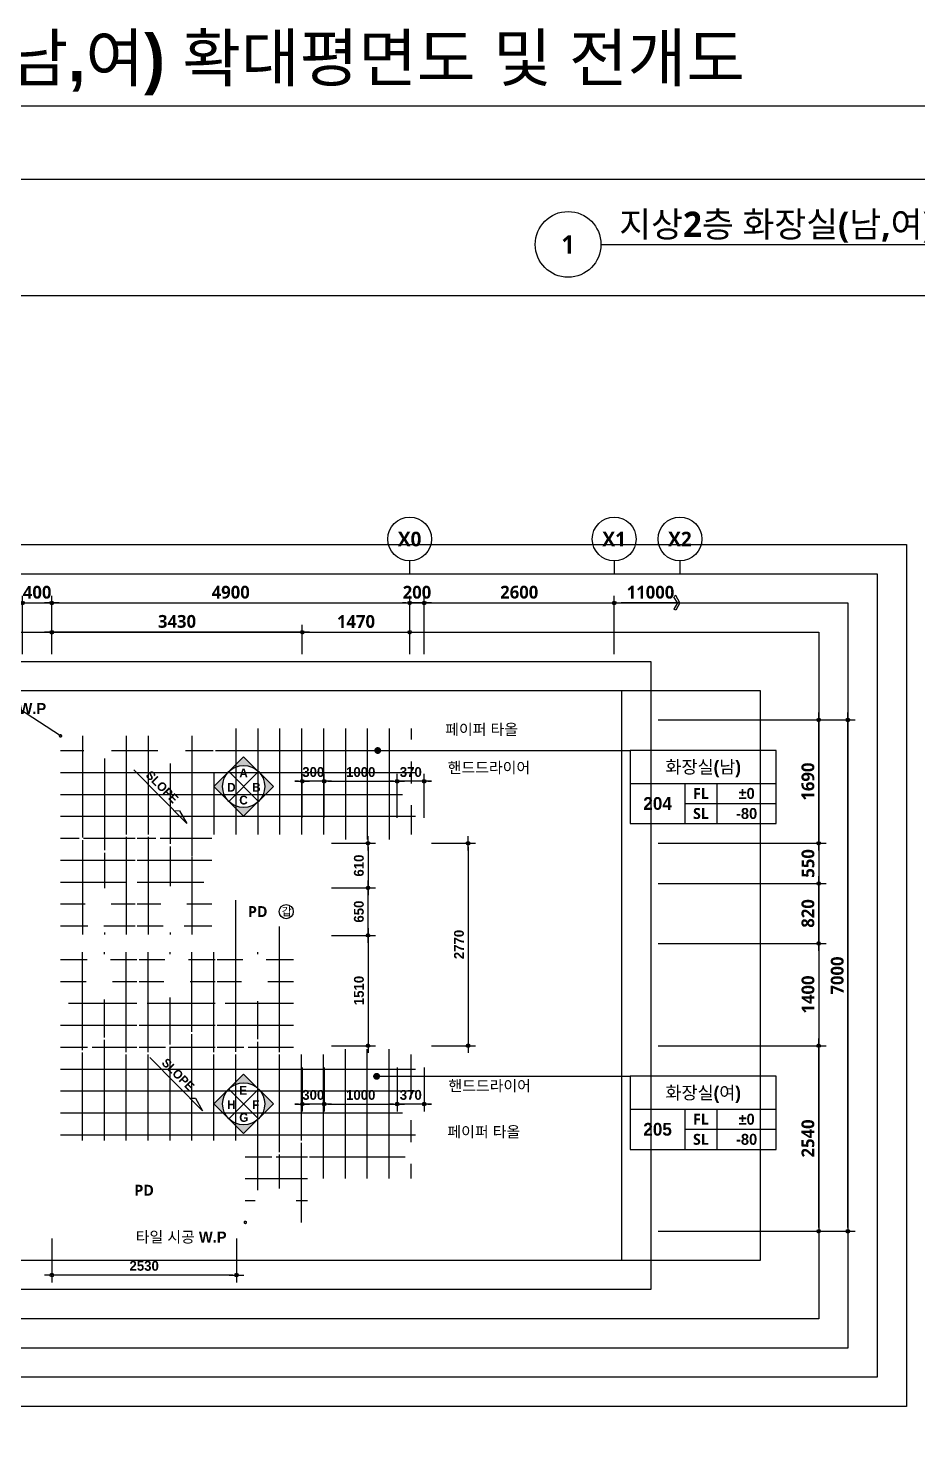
# Model space of a CAD drawing. Header units: millimetres. Extents: x 0 to 336000, y 0 to 30768.
# Drawn here: x 216419 to 228603, y 11590 to 30768 of the extents above; entities that cross this region are included whole.
import ezdxf
from ezdxf.enums import TextEntityAlignment as Align

# ---------------------------------------------------------------- set-up
doc = ezdxf.new("R2010")
doc.units = ezdxf.units.MM
doc.header["$LTSCALE"] = 50
doc.layers.get('Defpoints').update_dxf_attribs({"color": 153})
for name, color, linetype in [('A-ANNO-DIM', 4, 'Continuous'), ('A-ANNO-GRA1', 7, 'Continuous'), ('A-ANNO-LEAD', 4, 'Continuous'), ('A-ANNO-SYMB', 7, 'Continuous'), ('A-ANNO-TEXT1', 7, 'Continuous'), ('A-ANNO-TEXT2', 3, 'Continuous'), ('A-ANNO-TITL', 7, 'Continuous'), ('A-FLOR-TOIL-TILE', 8, 'Continuous'), ('A-ST-AXIS-BUB', 7, 'Continuous'), ('A-ST-AXIS-DIM', 7, 'Continuous'), ('AA-XXXX-TXT1', 2, 'Continuous'), ('LEADER', 7, 'Continuous'), ('SYM', 7, 'Continuous')]:
    doc.layers.add(name, color=color, linetype=linetype)
doc.layers.add('G(그리드1)', color=185, linetype='Continuous', plot=False)
doc.layers.add('G(그리드2)', color=235, linetype='Continuous', plot=False)
doc.styles.add('2020음성 1차', font='나눔고딕Bold.ttf')
doc.styles.add('SH_나눔', font='')
doc.styles.add('SH_진천_나눔', font='')
doc.styles.get('SH_나눔').set_extended_font_data('NanumGothic', bold=True)
doc.styles.get('SH_진천_나눔').set_extended_font_data('NanumGothic', bold=True)
doc.dimstyles.new('SHP 50', dxfattribs={"dimscale": 50, "dimtxt": 3.5, "dimasz": 1, "dimexe": 2, "dimexo": 2, "dimgap": 1, "dimtad": 1, "dimdec": 0, "dimzin": 0, "dimdsep": 46, "dimtxsty": 'SH_진천_나눔', "dimblk": 'DIMDOT', "dimcen": 0.09, "dimclrd": 256, "dimclre": 256, "dimclrt": 3, "dimadec": 0, "dimazin": 1, "dimtfac": 1, "dimtdec": 0, "dimtix": 1, "dimtmove": 2, "dimatfit": 0, "dimldrblk": 'DIMDOT', "dimfxl": 1, "dimtolj": 1, "dimtzin": 0, "dimlwd": -1, "dimlwe": -1, "dimarcsym": 0})
doc.dimstyles.new('SHP 50내부', dxfattribs={"dimscale": 50, "dimtxt": 2.7, "dimasz": 1, "dimexe": 2, "dimexo": 2, "dimgap": 1, "dimtad": 1, "dimdec": 0, "dimzin": 0, "dimdsep": 46, "dimtxsty": '2020음성 1차', "dimblk": 'DIMDOT', "dimcen": 0.09, "dimclrd": 256, "dimclre": 256, "dimclrt": 3, "dimadec": 0, "dimazin": 1, "dimtfac": 1, "dimtdec": 0, "dimtix": 1, "dimtmove": 2, "dimatfit": 0, "dimldrblk": 'DIMDOT', "dimfxl": 1, "dimtolj": 1, "dimtzin": 0, "dimlwd": -1, "dimlwe": -1, "dimarcsym": 0})

# ---------------------------------------------------------------- blocks, each defined once
blk = doc.blocks.new('*U2903')
at = {"layer": 'A-ANNO-TITL'}
blk.add_line((0, 0), (9750, 0), dxfattribs=at)
blk.add_circle((-450, 0), 450, dxfattribs=at)
at = {"layer": 'AA-XXXX-TXT1', "style": 'SH_진천_나눔'}
blk.add_attdef('DWG.TITLE', (250, 100), '', height=350, dxfattribs=at)
at = {"layer": 'AA-XXXX-TXT1', "color": 7, "style": 'SH_진천_나눔'}
blk.add_attdef('NO1', text='', height=300, dxfattribs=at).set_placement((-450, 0), align=Align.MIDDLE)
at = {"layer": 'AA-XXXX-TXT1', "style": 'SH_진천_나눔'}
blk.add_attdef('SCALE', text='', height=150, dxfattribs=at).set_placement((9500, -100), align=Align.TOP_RIGHT)
blk = doc.blocks.new('DIMDOT')
at = {"color": 0}
blk.add_line((-2, 0), (2, 0), dxfattribs=at)
for radius in [0.5, 0.25]:
    blk.add_circle((0, 0), radius, dxfattribs=at)
blk = doc.blocks.new('*D10249')
at = {"layer": 'A-ST-AXIS-DIM'}
for p, q in [((216744, 22197), (216744, 22997)), ((216794, 22897), (221594, 22897)), ((221644, 22197), (221644, 22997))]:
    blk.add_line(p, q, dxfattribs=at)
at = {"layer": 'Defpoints', "color": 0}
for p in [(221644, 22897), (216744, 22097), (221644, 22097)]:
    blk.add_point(p, dxfattribs=at)
at = {"layer": 'A-ST-AXIS-DIM', "linetype": 'ByBlock', "xscale": 50, "yscale": 50, "zscale": 50, "rotation": 180}
blk.add_blockref('DIMDOT', (216744, 22897), dxfattribs=at)
at = {"layer": 'A-ST-AXIS-DIM', "linetype": 'ByBlock', "xscale": 50, "yscale": 50, "zscale": 50}
blk.add_blockref('DIMDOT', (221644, 22897), dxfattribs=at)
at = {"layer": 'A-ST-AXIS-DIM', "color": 3, "insert": (219194, 23044), "char_height": 175, "attachment_point": 5, "style": 'SH_진천_나눔'}
blk.add_mtext('\\A1;4900', dxfattribs=at)
blk = doc.blocks.new('*D10250')
at = {"layer": 'A-ST-AXIS-DIM'}
for p, q in [((220174, 22197), (220174, 22597)), ((220224, 22497), (221594, 22497)), ((221644, 22197), (221644, 22597))]:
    blk.add_line(p, q, dxfattribs=at)
at = {"layer": 'Defpoints', "color": 0}
for p in [(221644, 22497), (220174, 22097), (221644, 22097)]:
    blk.add_point(p, dxfattribs=at)
at = {"layer": 'A-ST-AXIS-DIM', "linetype": 'ByBlock', "xscale": 50, "yscale": 50, "zscale": 50, "rotation": 180}
blk.add_blockref('DIMDOT', (220174, 22497), dxfattribs=at)
at = {"layer": 'A-ST-AXIS-DIM', "linetype": 'ByBlock', "xscale": 50, "yscale": 50, "zscale": 50}
blk.add_blockref('DIMDOT', (221644, 22497), dxfattribs=at)
at = {"layer": 'A-ST-AXIS-DIM', "color": 3, "insert": (220909, 22643), "char_height": 175, "attachment_point": 5, "style": 'SH_진천_나눔'}
blk.add_mtext('\\A1;1470', dxfattribs=at)
blk = doc.blocks.new('*D10251')
at = {"layer": 'A-ST-AXIS-DIM'}
for p, q in [((216744, 22197), (216744, 22597)), ((220124, 22497), (216794, 22497)), ((220174, 22197), (220174, 22597))]:
    blk.add_line(p, q, dxfattribs=at)
at = {"layer": 'Defpoints', "color": 0}
for p in [(216744, 22497), (216744, 22097), (220174, 22097)]:
    blk.add_point(p, dxfattribs=at)
at = {"layer": 'A-ST-AXIS-DIM', "linetype": 'ByBlock', "xscale": 50, "yscale": 50, "zscale": 50, "rotation": 180}
blk.add_blockref('DIMDOT', (216744, 22497), dxfattribs=at)
at = {"layer": 'A-ST-AXIS-DIM', "linetype": 'ByBlock', "xscale": 50, "yscale": 50, "zscale": 50}
blk.add_blockref('DIMDOT', (220174, 22497), dxfattribs=at)
at = {"layer": 'A-ST-AXIS-DIM', "color": 3, "insert": (218459, 22644), "char_height": 175, "attachment_point": 5, "style": 'SH_진천_나눔'}
blk.add_mtext('\\A1;3430', dxfattribs=at)
blk = doc.blocks.new('arrow1')
at = {"color": 0}
for p, q in [((0, 0), (0.286, 0.501)), ((0, 0), (0.286, -0.501)), ((0.165, 0), (0.41, 0.429)), ((0.165, 0), (0.41, -0.429)), ((0.286, 0.501), (0.41, 0.43)), ((0.286, -0.501), (0.41, -0.43))]:
    blk.add_line(p, q, dxfattribs=at)
blk = doc.blocks.new('*D10252')
at = {"layer": 'A-ST-AXIS-DIM'}
for p, q in [((221594, 22897), (221544, 22897)), ((221644, 22197), (221644, 22997)), ((221844, 22897), (221644, 22897)), ((221844, 22197), (221844, 22997)), ((221894, 22897), (221944, 22897))]:
    blk.add_line(p, q, dxfattribs=at)
at = {"layer": 'Defpoints', "color": 0}
for p in [(221644, 22897), (221644, 22097), (221844, 22097)]:
    blk.add_point(p, dxfattribs=at)
at = {"layer": 'A-ST-AXIS-DIM', "linetype": 'ByBlock', "xscale": 50, "yscale": 50, "zscale": 50}
blk.add_blockref('DIMDOT', (221644, 22897), dxfattribs=at)
at = {"layer": 'A-ST-AXIS-DIM', "linetype": 'ByBlock', "xscale": 50, "yscale": 50, "zscale": 50, "rotation": 180}
blk.add_blockref('DIMDOT', (221844, 22897), dxfattribs=at)
at = {"layer": 'A-ST-AXIS-DIM', "color": 3, "insert": (221744, 23043), "char_height": 175, "attachment_point": 5, "style": 'SH_진천_나눔'}
blk.add_mtext('\\A1;200', dxfattribs=at)
blk = doc.blocks.new('*D10256')
at = {"layer": 'A-ST-AXIS-DIM'}
for p, q in [((216294, 22897), (216244, 22897)), ((216344, 22197), (216344, 22997)), ((216344, 22897), (216744, 22897)), ((216744, 22197), (216744, 22997)), ((216794, 22897), (216844, 22897))]:
    blk.add_line(p, q, dxfattribs=at)
at = {"layer": 'Defpoints', "color": 0}
for p in [(216744, 22897), (216344, 22097), (216744, 22097)]:
    blk.add_point(p, dxfattribs=at)
at = {"layer": 'A-ST-AXIS-DIM', "linetype": 'ByBlock', "xscale": 50, "yscale": 50, "zscale": 50}
blk.add_blockref('DIMDOT', (216344, 22897), dxfattribs=at)
at = {"layer": 'A-ST-AXIS-DIM', "linetype": 'ByBlock', "xscale": 50, "yscale": 50, "zscale": 50, "rotation": 180}
blk.add_blockref('DIMDOT', (216744, 22897), dxfattribs=at)
at = {"layer": 'A-ST-AXIS-DIM', "color": 3, "insert": (216544, 23043), "char_height": 175, "attachment_point": 5, "style": 'SH_진천_나눔'}
blk.add_mtext('\\A1;400', dxfattribs=at)
blk = doc.blocks.new('A-ST-AXIS-BUB-1')
at = {"layer": 'A-ST-AXIS-BUB'}
blk.add_line((0, 350), (0, 0), dxfattribs=at)
blk.add_circle((0, 950), 600, dxfattribs=at)
blk = doc.blocks.new('*D15665')
at = {"layer": 'A-ST-AXIS-DIM'}
for p, q in [((221844, 22197), (221844, 22997)), ((221894, 22897), (224394, 22897)), ((224444, 22197), (224444, 22997))]:
    blk.add_line(p, q, dxfattribs=at)
at = {"layer": 'Defpoints', "color": 0}
for p in [(224444, 22897), (221844, 22097), (224444, 22097)]:
    blk.add_point(p, dxfattribs=at)
at = {"layer": 'A-ST-AXIS-DIM', "linetype": 'ByBlock', "xscale": 50, "yscale": 50, "zscale": 50, "rotation": 180}
blk.add_blockref('DIMDOT', (221844, 22897), dxfattribs=at)
at = {"layer": 'A-ST-AXIS-DIM', "linetype": 'ByBlock', "xscale": 50, "yscale": 50, "zscale": 50}
blk.add_blockref('DIMDOT', (224444, 22897), dxfattribs=at)
at = {"layer": 'A-ST-AXIS-DIM', "color": 3, "insert": (223144, 23044), "char_height": 175, "attachment_point": 5, "style": 'SH_진천_나눔'}
blk.add_mtext('\\A1;2600', dxfattribs=at)
blk = doc.blocks.new('*D16310')
at = {"layer": 'A-ANNO-DIM'}
for p, q in [((220474, 19957), (220474, 20557)), ((221474, 19957), (221474, 20557)), ((220524, 20457), (221424, 20457))]:
    blk.add_line(p, q, dxfattribs=at)
at = {"layer": 'Defpoints', "color": 0}
for p in [(221474, 20457), (220474, 19857), (221474, 19857)]:
    blk.add_point(p, dxfattribs=at)
at = {"layer": 'A-ANNO-DIM', "linetype": 'ByBlock', "xscale": 50, "yscale": 50, "zscale": 50, "rotation": 180}
blk.add_blockref('DIMDOT', (220474, 20457), dxfattribs=at)
at = {"layer": 'A-ANNO-DIM', "linetype": 'ByBlock', "xscale": 50, "yscale": 50, "zscale": 50}
blk.add_blockref('DIMDOT', (221474, 20457), dxfattribs=at)
at = {"layer": 'A-ANNO-DIM', "color": 3, "insert": (220974, 20582), "char_height": 135, "attachment_point": 5, "style": '2020음성 1차'}
blk.add_mtext('\\A1;1000', dxfattribs=at)
blk = doc.blocks.new('*D16311')
at = {"layer": 'A-ANNO-DIM'}
for p, q in [((220174, 19957), (220174, 20557)), ((220474, 19957), (220474, 20557)), ((220124, 20457), (220074, 20457)), ((220474, 20457), (220174, 20457)), ((220524, 20457), (220574, 20457))]:
    blk.add_line(p, q, dxfattribs=at)
at = {"layer": 'Defpoints', "color": 0}
for p in [(220174, 20457), (220174, 19857), (220474, 19857)]:
    blk.add_point(p, dxfattribs=at)
at = {"layer": 'A-ANNO-DIM', "linetype": 'ByBlock', "xscale": 50, "yscale": 50, "zscale": 50}
blk.add_blockref('DIMDOT', (220174, 20457), dxfattribs=at)
at = {"layer": 'A-ANNO-DIM', "linetype": 'ByBlock', "xscale": 50, "yscale": 50, "zscale": 50, "rotation": 180}
blk.add_blockref('DIMDOT', (220474, 20457), dxfattribs=at)
at = {"layer": 'A-ANNO-DIM', "color": 3, "insert": (220324, 20582), "char_height": 135, "attachment_point": 5, "style": '2020음성 1차'}
blk.add_mtext('\\A1;300', dxfattribs=at)
blk = doc.blocks.new('*D16312')
at = {"layer": 'A-ANNO-DIM'}
for p, q in [((220474, 16537), (220474, 15937)), ((221474, 16537), (221474, 15937)), ((220524, 16037), (221424, 16037))]:
    blk.add_line(p, q, dxfattribs=at)
at = {"layer": 'Defpoints', "color": 0}
for p in [(220474, 16637), (221474, 16637), (221474, 16037)]:
    blk.add_point(p, dxfattribs=at)
at = {"layer": 'A-ANNO-DIM', "linetype": 'ByBlock', "xscale": 50, "yscale": 50, "zscale": 50, "rotation": 180}
blk.add_blockref('DIMDOT', (220474, 16037), dxfattribs=at)
at = {"layer": 'A-ANNO-DIM', "linetype": 'ByBlock', "xscale": 50, "yscale": 50, "zscale": 50}
blk.add_blockref('DIMDOT', (221474, 16037), dxfattribs=at)
at = {"layer": 'A-ANNO-DIM', "color": 3, "insert": (220974, 16162), "char_height": 135, "attachment_point": 5, "style": '2020음성 1차'}
blk.add_mtext('\\A1;1000', dxfattribs=at)
blk = doc.blocks.new('*D16313')
at = {"layer": 'A-ANNO-DIM'}
for p, q in [((220174, 16537), (220174, 15937)), ((220474, 16537), (220474, 15937)), ((220124, 16037), (220074, 16037)), ((220474, 16037), (220174, 16037)), ((220524, 16037), (220574, 16037))]:
    blk.add_line(p, q, dxfattribs=at)
at = {"layer": 'Defpoints', "color": 0}
for p in [(220174, 16637), (220474, 16637), (220174, 16037)]:
    blk.add_point(p, dxfattribs=at)
at = {"layer": 'A-ANNO-DIM', "linetype": 'ByBlock', "xscale": 50, "yscale": 50, "zscale": 50}
blk.add_blockref('DIMDOT', (220174, 16037), dxfattribs=at)
at = {"layer": 'A-ANNO-DIM', "linetype": 'ByBlock', "xscale": 50, "yscale": 50, "zscale": 50, "rotation": 180}
blk.add_blockref('DIMDOT', (220474, 16037), dxfattribs=at)
at = {"layer": 'A-ANNO-DIM', "color": 3, "insert": (220324, 16162), "char_height": 135, "attachment_point": 5, "style": '2020음성 1차'}
blk.add_mtext('\\A1;300', dxfattribs=at)
blk = doc.blocks.new('*D16317')
at = {"layer": 'A-ANNO-DIM'}
for p, q in [((220574, 18997), (221174, 18997)), ((221074, 18397), (221074, 18947)), ((220574, 18347), (221174, 18347))]:
    blk.add_line(p, q, dxfattribs=at)
at = {"layer": 'Defpoints', "color": 0}
for p in [(220474, 18997), (221074, 18997), (220474, 18347)]:
    blk.add_point(p, dxfattribs=at)
at = {"layer": 'A-ANNO-DIM', "linetype": 'ByBlock', "xscale": 50, "yscale": 50, "zscale": 50}
for p, rotation in [((221074, 18997), 90), ((221074, 18347), 270)]:
    blk.add_blockref('DIMDOT', p, dxfattribs=dict(at, rotation=rotation))
at = {"layer": 'A-ANNO-DIM', "color": 3, "insert": (220949, 18672), "char_height": 135, "attachment_point": 5, "rotation": 90, "style": '2020음성 1차'}
blk.add_mtext('\\A1;650', dxfattribs=at)
blk = doc.blocks.new('*D16318')
at = {"layer": 'A-ANNO-DIM'}
for p, q in [((220574, 19607), (221174, 19607)), ((221074, 19557), (221074, 19047)), ((220574, 18997), (221174, 18997))]:
    blk.add_line(p, q, dxfattribs=at)
at = {"layer": 'Defpoints', "color": 0}
for p in [(220474, 19607), (220474, 18997), (221074, 18997)]:
    blk.add_point(p, dxfattribs=at)
at = {"layer": 'A-ANNO-DIM', "linetype": 'ByBlock', "xscale": 50, "yscale": 50, "zscale": 50}
for p, rotation in [((221074, 19607), 90), ((221074, 18997), 270)]:
    blk.add_blockref('DIMDOT', p, dxfattribs=dict(at, rotation=rotation))
at = {"layer": 'A-ANNO-DIM', "color": 3, "insert": (220949, 19302), "char_height": 135, "attachment_point": 5, "rotation": 90, "style": '2020음성 1차'}
blk.add_mtext('\\A1;610', dxfattribs=at)
blk = doc.blocks.new('*D16954')
at = {"layer": 'A-ST-AXIS-DIM'}
for p, q in [((225044, 21297), (227744, 21297)), ((227644, 14347), (227644, 21247)), ((225044, 14297), (227744, 14297))]:
    blk.add_line(p, q, dxfattribs=at)
at = {"layer": 'Defpoints', "color": 0}
for p in [(224944, 21297), (227644, 21297), (224944, 14297)]:
    blk.add_point(p, dxfattribs=at)
at = {"layer": 'A-ST-AXIS-DIM', "linetype": 'ByBlock', "xscale": 50, "yscale": 50, "zscale": 50}
for p, rotation in [((227644, 21297), 90), ((227644, 14297), 270)]:
    blk.add_blockref('DIMDOT', p, dxfattribs=dict(at, rotation=rotation))
at = {"layer": 'A-ST-AXIS-DIM', "color": 3, "insert": (227498, 17797), "char_height": 175, "attachment_point": 5, "rotation": 90, "style": 'SH_진천_나눔'}
blk.add_mtext('\\A1;7000', dxfattribs=at)
blk = doc.blocks.new('*D16955')
at = {"layer": 'A-ST-AXIS-DIM'}
for p, q in [((225044, 21297), (227344, 21297)), ((227244, 19657), (227244, 21247)), ((225044, 19607), (227344, 19607))]:
    blk.add_line(p, q, dxfattribs=at)
at = {"layer": 'Defpoints', "color": 0}
for p in [(224944, 21297), (227244, 21297), (224944, 19607)]:
    blk.add_point(p, dxfattribs=at)
at = {"layer": 'A-ST-AXIS-DIM', "linetype": 'ByBlock', "xscale": 50, "yscale": 50, "zscale": 50}
for p, rotation in [((227244, 21297), 90), ((227244, 19607), 270)]:
    blk.add_blockref('DIMDOT', p, dxfattribs=dict(at, rotation=rotation))
at = {"layer": 'A-ST-AXIS-DIM', "color": 3, "insert": (227097, 20452), "char_height": 175, "attachment_point": 5, "rotation": 90, "style": 'SH_진천_나눔'}
blk.add_mtext('\\A1;1690', dxfattribs=at)
blk = doc.blocks.new('*D16956')
at = {"layer": 'A-ST-AXIS-DIM'}
for p, q in [((225044, 19607), (227344, 19607)), ((227244, 19557), (227244, 19107)), ((225044, 19057), (227344, 19057))]:
    blk.add_line(p, q, dxfattribs=at)
at = {"layer": 'Defpoints', "color": 0}
for p in [(224944, 19607), (224944, 19057), (227244, 19057)]:
    blk.add_point(p, dxfattribs=at)
at = {"layer": 'A-ST-AXIS-DIM', "linetype": 'ByBlock', "xscale": 50, "yscale": 50, "zscale": 50}
for p, rotation in [((227244, 19607), 90), ((227244, 19057), 270)]:
    blk.add_blockref('DIMDOT', p, dxfattribs=dict(at, rotation=rotation))
at = {"layer": 'A-ST-AXIS-DIM', "color": 3, "insert": (227098, 19332), "char_height": 175, "attachment_point": 5, "rotation": 90, "style": 'SH_진천_나눔'}
blk.add_mtext('\\A1;550', dxfattribs=at)
blk = doc.blocks.new('*D16958')
at = {"layer": 'A-ST-AXIS-DIM'}
for p, q in [((225044, 19057), (227344, 19057)), ((227244, 18287), (227244, 19007)), ((225044, 18237), (227344, 18237))]:
    blk.add_line(p, q, dxfattribs=at)
at = {"layer": 'Defpoints', "color": 0}
for p in [(224944, 19057), (227244, 19057), (224944, 18237)]:
    blk.add_point(p, dxfattribs=at)
at = {"layer": 'A-ST-AXIS-DIM', "linetype": 'ByBlock', "xscale": 50, "yscale": 50, "zscale": 50}
for p, rotation in [((227244, 19057), 90), ((227244, 18237), 270)]:
    blk.add_blockref('DIMDOT', p, dxfattribs=dict(at, rotation=rotation))
at = {"layer": 'A-ST-AXIS-DIM', "color": 3, "insert": (227097, 18647), "char_height": 175, "attachment_point": 5, "rotation": 90, "style": 'SH_진천_나눔'}
blk.add_mtext('\\A1;820', dxfattribs=at)
blk = doc.blocks.new('*D16959')
at = {"layer": 'A-ST-AXIS-DIM'}
for p, q in [((225044, 18237), (227344, 18237)), ((227244, 18187), (227244, 16887)), ((225044, 16837), (227344, 16837))]:
    blk.add_line(p, q, dxfattribs=at)
at = {"layer": 'Defpoints', "color": 0}
for p in [(224944, 18237), (224944, 16837), (227244, 16837)]:
    blk.add_point(p, dxfattribs=at)
at = {"layer": 'A-ST-AXIS-DIM', "linetype": 'ByBlock', "xscale": 50, "yscale": 50, "zscale": 50}
for p, rotation in [((227244, 18237), 90), ((227244, 16837), 270)]:
    blk.add_blockref('DIMDOT', p, dxfattribs=dict(at, rotation=rotation))
at = {"layer": 'A-ST-AXIS-DIM', "color": 3, "insert": (227098, 17537), "char_height": 175, "attachment_point": 5, "rotation": 90, "style": 'SH_진천_나눔'}
blk.add_mtext('\\A1;1400', dxfattribs=at)
blk = doc.blocks.new('*D16960')
at = {"layer": 'A-ST-AXIS-DIM'}
for p, q in [((225044, 16837), (227344, 16837)), ((227244, 14347), (227244, 16787)), ((225044, 14297), (227344, 14297))]:
    blk.add_line(p, q, dxfattribs=at)
at = {"layer": 'Defpoints', "color": 0}
for p in [(224944, 16837), (227244, 16837), (224944, 14297)]:
    blk.add_point(p, dxfattribs=at)
at = {"layer": 'A-ST-AXIS-DIM', "linetype": 'ByBlock', "xscale": 50, "yscale": 50, "zscale": 50}
for p, rotation in [((227244, 16837), 90), ((227244, 14297), 270)]:
    blk.add_blockref('DIMDOT', p, dxfattribs=dict(at, rotation=rotation))
at = {"layer": 'A-ST-AXIS-DIM', "color": 3, "insert": (227097, 15567), "char_height": 175, "attachment_point": 5, "rotation": 90, "style": 'SH_진천_나눔'}
blk.add_mtext('\\A1;2540', dxfattribs=at)
blk = doc.blocks.new('G$C9D92D8A7')
at = {"layer": 'A-ANNO-GRA1'}
for p, q in [((0, 11), (40, 11)), ((15, 11), (15, 0)), ((23.75, 11), (23.75, 0)), ((15, 5.5), (40, 5.5))]:
    blk.add_line(p, q, dxfattribs=at)
blk.add_lwpolyline([(0, 20), (0, 0), (40, 0), (40, 20)], close=True, dxfattribs=at)
at = {"style": '2020음성 1차'}
for tag, height, p in [('실명', 3.5, (20, 15.5)), ('실번호', 3.5, (7.5, 5.5)), ('마감레벨', 3, (31.875, 8.25)), ('구조레벨', 3, (31.875, 2.75))]:
    blk.add_attdef(tag, text='', height=height, dxfattribs=at).set_placement(p, align=Align.MIDDLE_CENTER)
at = {"layer": 'A-ANNO-TEXT1', "style": 'SH_나눔'}
for s, p in [('FL', (19.375, 8.25)), ('SL', (19.375, 2.75))]:
    blk.add_text(s, height=3, dxfattribs=at).set_placement(p, align=Align.MIDDLE)
blk = doc.blocks.new('갑종 TEXT100')
at = {"layer": 'A-ANNO-SYMB'}
blk.add_circle((0, 0), 243, dxfattribs=at)
at = {"layer": 'A-ANNO-TITL', "style": '2020음성 1차'}
blk.add_text('갑 ', height=266.7, dxfattribs=at).set_placement((67, 0), align=Align.MIDDLE_CENTER)
blk = doc.blocks.new('*D23442')
at = {"layer": 'A-ANNO-DIM'}
for p, q in [((216744, 14197), (216744, 13597)), ((219274, 14197), (219274, 13597)), ((219224, 13697), (216794, 13697))]:
    blk.add_line(p, q, dxfattribs=at)
at = {"layer": 'Defpoints', "color": 0}
for p in [(216744, 14297), (219274, 14297), (216744, 13697)]:
    blk.add_point(p, dxfattribs=at)
at = {"layer": 'A-ANNO-DIM', "linetype": 'ByBlock', "xscale": 50, "yscale": 50, "zscale": 50, "rotation": 180}
blk.add_blockref('DIMDOT', (216744, 13697), dxfattribs=at)
at = {"layer": 'A-ANNO-DIM', "linetype": 'ByBlock', "xscale": 50, "yscale": 50, "zscale": 50}
blk.add_blockref('DIMDOT', (219274, 13697), dxfattribs=at)
at = {"layer": 'A-ANNO-DIM', "color": 3, "insert": (218009, 13822), "char_height": 135, "attachment_point": 5, "style": '2020음성 1차'}
blk.add_mtext('\\A1;2530', dxfattribs=at)
blk = doc.blocks.new('*D24641')
at = {"layer": 'A-ANNO-DIM'}
for p, q in [((221474, 19957), (221474, 20557)), ((221844, 19957), (221844, 20557)), ((221424, 20457), (221374, 20457)), ((221844, 20457), (221474, 20457)), ((221894, 20457), (221944, 20457))]:
    blk.add_line(p, q, dxfattribs=at)
at = {"layer": 'Defpoints', "color": 0}
for p in [(221474, 20457), (221474, 19857), (221844, 19857)]:
    blk.add_point(p, dxfattribs=at)
at = {"layer": 'A-ANNO-DIM', "linetype": 'ByBlock', "xscale": 50, "yscale": 50, "zscale": 50}
blk.add_blockref('DIMDOT', (221474, 20457), dxfattribs=at)
at = {"layer": 'A-ANNO-DIM', "linetype": 'ByBlock', "xscale": 50, "yscale": 50, "zscale": 50, "rotation": 180}
blk.add_blockref('DIMDOT', (221844, 20457), dxfattribs=at)
at = {"layer": 'A-ANNO-DIM', "color": 3, "insert": (221659, 20582), "char_height": 135, "attachment_point": 5, "style": '2020음성 1차'}
blk.add_mtext('\\A1;370', dxfattribs=at)
blk = doc.blocks.new('*D24642')
at = {"layer": 'A-ANNO-DIM'}
for p, q in [((221474, 16537), (221474, 15937)), ((221844, 16537), (221844, 15937)), ((221424, 16037), (221374, 16037)), ((221844, 16037), (221474, 16037)), ((221894, 16037), (221944, 16037))]:
    blk.add_line(p, q, dxfattribs=at)
at = {"layer": 'Defpoints', "color": 0}
for p in [(221474, 16637), (221844, 16637), (221474, 16037)]:
    blk.add_point(p, dxfattribs=at)
at = {"layer": 'A-ANNO-DIM', "linetype": 'ByBlock', "xscale": 50, "yscale": 50, "zscale": 50}
blk.add_blockref('DIMDOT', (221474, 16037), dxfattribs=at)
at = {"layer": 'A-ANNO-DIM', "linetype": 'ByBlock', "xscale": 50, "yscale": 50, "zscale": 50, "rotation": 180}
blk.add_blockref('DIMDOT', (221844, 16037), dxfattribs=at)
at = {"layer": 'A-ANNO-DIM', "color": 3, "insert": (221659, 16162), "char_height": 135, "attachment_point": 5, "style": '2020음성 1차'}
blk.add_mtext('\\A1;370', dxfattribs=at)
blk = doc.blocks.new('*D24644')
at = {"layer": 'A-ANNO-DIM'}
for p, q in [((220574, 18347), (221174, 18347)), ((221074, 18297), (221074, 16887)), ((220574, 16837), (221174, 16837))]:
    blk.add_line(p, q, dxfattribs=at)
at = {"layer": 'Defpoints', "color": 0}
for p in [(220474, 18347), (220474, 16837), (221074, 16837)]:
    blk.add_point(p, dxfattribs=at)
at = {"layer": 'A-ANNO-DIM', "linetype": 'ByBlock', "xscale": 50, "yscale": 50, "zscale": 50}
for p, rotation in [((221074, 18347), 90), ((221074, 16837), 270)]:
    blk.add_blockref('DIMDOT', p, dxfattribs=dict(at, rotation=rotation))
at = {"layer": 'A-ANNO-DIM', "color": 3, "insert": (220950, 17592), "char_height": 135, "attachment_point": 5, "rotation": 90, "style": '2020음성 1차'}
blk.add_mtext('\\A1;1510', dxfattribs=at)
blk = doc.blocks.new('*D24645')
at = {"layer": 'A-ANNO-DIM'}
for p, q in [((221944, 19607), (222544, 19607)), ((222444, 19557), (222444, 16887)), ((221944, 16837), (222544, 16837))]:
    blk.add_line(p, q, dxfattribs=at)
at = {"layer": 'Defpoints', "color": 0}
for p in [(221844, 19607), (221844, 16837), (222444, 16837)]:
    blk.add_point(p, dxfattribs=at)
at = {"layer": 'A-ANNO-DIM', "linetype": 'ByBlock', "xscale": 50, "yscale": 50, "zscale": 50}
for p, rotation in [((222444, 19607), 90), ((222444, 16837), 270)]:
    blk.add_blockref('DIMDOT', p, dxfattribs=dict(at, rotation=rotation))
at = {"layer": 'A-ANNO-DIM', "color": 3, "insert": (222320, 18222), "char_height": 135, "attachment_point": 5, "rotation": 90, "style": '2020음성 1차'}
blk.add_mtext('\\A1;2770', dxfattribs=at)

msp = doc.modelspace()

# ---------------------------------------------------------------- hatches: boundary and pattern name
at = {"layer": 'SYM'}
for points in [[(219574.8, 20588.4), (219371.2, 20792.1), (219167.5, 20588.4, -0.1989124), (219371.2, 20672.8, -0.1989124)], [(219167.5, 20181.1), (218963.9, 20384.8), (219167.5, 20588.4, 0.1989124), (219083.2, 20384.8, 0.1989124)], [(219574.8, 20181.1), (219778.5, 20384.8), (219574.8, 20588.4, -0.1989124), (219659.2, 20384.8, -0.1989124)], [(219574.8, 20181.1), (219371.2, 19977.5), (219167.5, 20181.1, 0.1989124), (219371.2, 20096.8, 0.1989124)], [(219574.8, 16243.8), (219371.2, 16447.4), (219167.5, 16243.8, -0.1989124), (219371.2, 16328.1, -0.1989124)], [(219167.5, 15836.5), (218963.9, 16040.1), (219167.5, 16243.8, 0.1989124), (219083.2, 16040.1, 0.1989124)], [(219574.8, 15836.5), (219778.5, 16040.1), (219574.8, 16243.8, -0.1989124), (219659.2, 16040.1, -0.1989124)], [(219574.8, 15836.5), (219371.2, 15632.8), (219167.5, 15836.5, 0.1989124), (219371.2, 15752.1, 0.1989124)]]:
    msp.add_hatch(color=5, dxfattribs=at).paths.add_polyline_path(points)

# ---------------------------------------------------------------- linework, layer by layer
for points in [[(221159.6, 20877.5), (224663, 20877.5)], [(221144.7, 16417.5), (224663, 16417.5)]]:
    msp.add_lwpolyline(points)
at = {"layer": 'A-ANNO-GRA1'}
msp.add_lwpolyline([(211625.2, 27100), (211625.2, 1600), (245900, 1600), (245900, 27100)], close=True, dxfattribs=at)
at = {"layer": 'A-ANNO-LEAD'}
for points in [[(221633.9, 20825.5, 0, 40, 0), (221693.9, 20929.5, 0, 0, 0), (221830.4, 21165.9, 0, 0, 0), (222130.4, 21165.9, 0, 0, 0)], [(221653.9, 20272.5, 0, 40, 0), (221713.9, 20376.4, 0, 0, 0), (221850.4, 20612.9, 0, 0, 0), (222150.4, 20612.9, 0, 0, 0)], [(221663.9, 15917.5, 0, 40, 0), (221723.9, 16021.4, 0, 0, 0), (221860.4, 16257.9, 0, 0, 0), (222160.4, 16257.9, 0, 0, 0)], [(221663.9, 15317.5, 0, 40, 0), (221723.9, 15421.4, 0, 0, 0), (221860.4, 15657.9, 0, 0, 0), (222160.4, 15657.9, 0, 0, 0)]]:
    msp.add_lwpolyline(points, format="xyseb", dxfattribs=at)
at = {"layer": 'A-ANNO-SYMB'}
for points in [[(217313.9, 21427.5, 0, 40, 0), (217193.9, 21427.5, 0, 0, 0), (216863.9, 21427.5, 0, 0, 0), (216863.9, 21077.5, 0, 0, 0), (216513.9, 21077.5, 0, 0, 0), (216513.9, 20747.5, 40, 0, 0), (216513.9, 20627.5, 0, 40, 0)], [(219043.9, 14867.5, 0, 40, 0), (219043.9, 14747.5, 0, 0, 0), (219043.9, 14417.5, 0, 0, 0), (219393.9, 14417.5, 0, 0, 0), (219393.9, 14067.5, 0, 0, 0), (219723.9, 14067.5, 40, 0, 0), (219843.9, 14067.5, 0, 40, 0)]]:
    msp.add_lwpolyline(points, format="xyseb", dxfattribs=at)
at = {"layer": 'A-ANNO-SYMB', "const_width": 19}
for points in [[(216863.9, 21062.5, 1), (216863.9, 21092.5, 1)], [(219408.9, 14417.5, 1), (219378.9, 14417.5, 1)]]:
    msp.add_lwpolyline(points, format="xyb", close=True, dxfattribs=at)
at = {"layer": 'A-ANNO-TEXT1', "const_width": 46.9}
for points in [[(221183, 20877.5, -1), (221229.9, 20877.5, -1)], [(221168.2, 16417.5, -1), (221215, 16417.5, -1)]]:
    msp.add_lwpolyline(points, format="xyb", close=True, dxfattribs=at)
at = {"layer": 'A-FLOR-TOIL-TILE'}
for p, q in [((219263.9, 21177.5), (219263.9, 19727.5)), ((219563.9, 21177.5), (219563.9, 19727.5)), ((219863.9, 21177.5), (219863.9, 19727.5)), ((220163.9, 21177.5), (220163.9, 19727.5)), ((220463.9, 21177.5), (220463.9, 19727.5)), ((220763.9, 21177.5), (220763.9, 19657.5)), ((221063.9, 21177.5), (221063.9, 19657.5)), ((221363.9, 21177.5), (221363.9, 19657.5)), ((221663.9, 21177.5), (221663.9, 21027.5)), ((217163.9, 21077.5), (217163.9, 19686)), ((217763.9, 21077.5), (217763.9, 19727.5)), ((218063.9, 21077.5), (218063.9, 19727.5)), ((218663.9, 21077.5), (218663.9, 19426.1)), ((216863.9, 20877.5), (217183.9, 20877.5)), ((217463.9, 20768.5), (217463.9, 19512.7)), ((217563.9, 20877.5), (218193.9, 20877.5)), ((218573.9, 20877.5), (218953.9, 20877.5)), ((218983.9, 20877.5), (221723.9, 20877.5)), ((221663.9, 20727.5), (221663.9, 20427.5)), ((216863.9, 20577.5), (221723.9, 20577.5)), ((218363.9, 20701.1), (218363.9, 19599.4)), ((218963.9, 20577.5), (218963.9, 19727.5)), ((216863.9, 20277.5), (221543.9, 20277.5)), ((216863.9, 19977.5), (221723.9, 19977.5)), ((221663.9, 20127.5), (221663.9, 19727.5)), ((216863.9, 19677.5), (217118.5, 19677.5)), ((217163.9, 19651.3), (217163.9, 18357.5)), ((217178.5, 19677.5), (217883.9, 19677.5)), ((217763.9, 19697.5), (217763.9, 18357.5)), ((217913.9, 19677.5), (218168.5, 19677.5)), ((218063.9, 19697.5), (218063.9, 18357.5)), ((218228.5, 19677.5), (218933.9, 19677.5)), ((218363.9, 19564.7), (218363.9, 19021.2)), ((216863.9, 19377.5), (217883.9, 19377.5)), ((217463.9, 19478.1), (217463.9, 18994.8)), ((217913.9, 19377.5), (218933.9, 19377.5)), ((218663.9, 19415.5), (218663.9, 18357.5)), ((216863.9, 19077.5), (217773.9, 19077.5)), ((217913.9, 19077.5), (218823.9, 19077.5)), ((219263.9, 16753.3), (219263.9, 18827.5)), ((216863.9, 18777.5), (217202.7, 18777.5)), ((217557.9, 18777.5), (217883.9, 18777.5)), ((217913.9, 18777.5), (218237.7, 18777.5)), ((218595, 18777.5), (218933.9, 18777.5)), ((216863.9, 18477.5), (217236.4, 18477.5)), ((217457.5, 18477.5), (217883.9, 18477.5)), ((217913.9, 18477.5), (218271.4, 18477.5)), ((218558.1, 18477.5), (218933.9, 18477.5)), ((219863.9, 16747.5), (219863.9, 18467.5)), ((217463.9, 18388.2), (217463.9, 18357.5)), ((218363.9, 18387.5), (218363.9, 18357.5)), ((217163.9, 16776.4), (217163.9, 18117.5)), ((217463.9, 18087.5), (217463.9, 18117.5)), ((217763.9, 16747.5), (217763.9, 18117.5)), ((218063.9, 16747.5), (218063.9, 18117.5)), ((218363.9, 18087.5), (218363.9, 18117.5)), ((218663.9, 17027.5), (218663.9, 18117.5)), ((218963.9, 16747.5), (218963.9, 18117.5)), ((219563.9, 18087.5), (219563.9, 18117.5)), ((216863.9, 18017.5), (217228, 18017.5)), ((217548.9, 18017.5), (217908.9, 18017.5)), ((217938.9, 18017.5), (218293, 18017.5)), ((218613.9, 18017.5), (218978.9, 18017.5)), ((219008.9, 18017.5), (219358, 18017.5)), ((219678.9, 18017.5), (220053.9, 18017.5)), ((216863.9, 17717.5), (217213.9, 17717.5)), ((217573.9, 17717.5), (217908.9, 17717.5)), ((217938.9, 17717.5), (218278.9, 17717.5)), ((218638.9, 17717.5), (218978.9, 17717.5)), ((219008.9, 17717.5), (219343.9, 17717.5)), ((219703.9, 17717.5), (220053.9, 17717.5)), ((217463.9, 16949.6), (217463.9, 17467.7)), ((218363.9, 16854.3), (218363.9, 17494.6)), ((216973.9, 17417.5), (217908.9, 17417.5)), ((218048.9, 17417.5), (218978.9, 17417.5)), ((219118.9, 17417.5), (220053.9, 17417.5)), ((219563.9, 16926.5), (219563.9, 17446.5)), ((216863.9, 17117.5), (217908.9, 17117.5)), ((217938.9, 17117.5), (218978.9, 17117.5)), ((219008.9, 17117.5), (220053.9, 17117.5)), ((217463.9, 15537.5), (217463.9, 16914.9)), ((218663.9, 15537.5), (218663.9, 16992.9)), ((219563.9, 14858.7), (219563.9, 16891.8)), ((216863.9, 16817.5), (217235.1, 16817.5)), ((217163.9, 15537.5), (217163.9, 16741.7)), ((217295.1, 16817.5), (217908.9, 16817.5)), ((217763.9, 15537.5), (217763.9, 16717.5)), ((217938.9, 16817.5), (218300.1, 16817.5)), ((218063.9, 15537.5), (218063.9, 16717.5)), ((218360.1, 16817.5), (218978.9, 16817.5)), ((218363.9, 15537.5), (218363.9, 16819.7)), ((218963.9, 15537.5), (218963.9, 16717.5)), ((219008.9, 16817.5), (219375.1, 16817.5)), ((219263.9, 15537.5), (219263.9, 16717.5)), ((219435.1, 16817.5), (220053.9, 16817.5)), ((219863.9, 15380.5), (219863.9, 16717.5)), ((220163.9, 15537.5), (220163.9, 16717.5)), ((220463.9, 15017.5), (220463.9, 16717.5)), ((220763.9, 15017.5), (220763.9, 16787.5)), ((221063.9, 15017.5), (221063.9, 16787.5)), ((221363.9, 15017.5), (221363.9, 16787.5)), ((221663.9, 16117.5), (221663.9, 16717.5)), ((216863.9, 16517.5), (221723.9, 16517.5)), ((216863.9, 16217.5), (221723.9, 16217.5)), ((216863.9, 15917.5), (221543.9, 15917.5)), ((221663.9, 15517.5), (221663.9, 15817.5)), ((216863.9, 15617.5), (221723.9, 15617.5)), ((219863.9, 14882.5), (219863.9, 15345.8)), ((220163.9, 14417.5), (220163.9, 15507.5)), ((219393.9, 15317.5), (219754.8, 15317.5)), ((219814.8, 15317.5), (220243.9, 15317.5)), ((220273.9, 15317.5), (221583.9, 15317.5)), ((221663.9, 15017.5), (221663.9, 15217.5)), ((219393.9, 15017.5), (220243.9, 15017.5)), ((219393.9, 14717.5), (219528.9, 14717.5)), ((220088.9, 14717.5), (220243.9, 14717.5))]:
    msp.add_line(p, q, dxfattribs=at)
at = {"layer": 'A-ST-AXIS-DIM'}
msp.add_line((225343.9, 22897.5), (224538.2, 22897.3), dxfattribs=at)
at = {"layer": 'Defpoints'}
for points in [[(252000, 0), (252000, 29700), (210000, 29700), (210000, 0)], [(211025.2, 28700), (246500, 28700), (246500, 1000), (211025.2, 1000)]]:
    msp.add_lwpolyline(points, close=True, dxfattribs=at)
at = {"layer": 'G(그리드1)'}
msp.add_line((216863.9, 21077.5), (212843.9, 23697.5), dxfattribs=at)
for points in [[(228443.9, 11897.5), (212843.9, 11897.5), (212843.9, 23697.5), (228443.9, 23697.5)], [(228043.9, 12297.5), (213243.9, 12297.5), (213243.9, 23297.5), (228043.9, 23297.5)], [(227643.9, 12697.5), (213643.9, 12697.5), (213643.9, 22897.5), (227643.9, 22897.5)], [(227243.9, 13097.5), (214043.9, 13097.5), (214043.9, 22497.5), (227243.9, 22497.5)], [(226443.9, 13897.5), (214843.9, 13897.5), (214843.9, 21697.5), (226443.9, 21697.5)]]:
    msp.add_lwpolyline(points, close=True, dxfattribs=at)
at = {"layer": 'G(그리드2)'}
for points in [[(224943.9, 13497.5), (214443.9, 13497.5), (214443.9, 22097.5), (224943.9, 22097.5)], [(224543.9, 13897.5), (214843.9, 13897.5), (214843.9, 21697.5), (224543.9, 21697.5)]]:
    msp.add_lwpolyline(points, close=True, dxfattribs=at)
at = {"layer": 'LEADER'}
for points in [[(218419.8, 20054.5), (218493, 20054), (218591.9, 19880.2), (217869.5, 20612.5)], [(218637.2, 16118.4), (218710.4, 16117.9), (218809.2, 15944), (218086.8, 16676.4)]]:
    msp.add_lwpolyline(points, dxfattribs=at)
at = {"layer": 'SYM'}
for p, q in [((219574.8, 20588.4), (219167.5, 20181.1)), ((219574.8, 20181.1), (219167.5, 20588.4)), ((219574.8, 16243.8), (219167.5, 15836.5)), ((219574.8, 15836.5), (219167.5, 16243.8))]:
    msp.add_line(p, q, dxfattribs=at)
for points in [[(219371.2, 20792.1), (218963.9, 20384.8), (219371.2, 19977.5), (219778.5, 20384.8), (219371.2, 20792.1)], [(219371.2, 20792.1), (218963.9, 20384.8), (219371.2, 19977.5), (219778.5, 20384.8), (219371.2, 20792.1)], [(219371.2, 16447.4), (218963.9, 16040.1), (219371.2, 15632.8), (219778.5, 16040.1), (219371.2, 16447.4)], [(219371.2, 16447.4), (218963.9, 16040.1), (219371.2, 15632.8), (219778.5, 16040.1), (219371.2, 16447.4)]]:
    msp.add_lwpolyline(points, dxfattribs=at)
for centre in [(219371.2, 20384.8), (219371.2, 16040.1)]:
    msp.add_circle(centre, 288, dxfattribs=at)

# ---------------------------------------------------------------- block references
ref = msp.add_blockref('*U2903', (224263, 27806))
ref.add_attrib('SCALE', 'SCALE : 1/50 (A3:1/100)', dxfattribs={"layer": 'A-ANNO-TITL', "height": 150, "style": 'SH_진천_나눔'}).set_placement((233763, 27706), align=Align.TOP_RIGHT)
ref.add_attrib('DWG.TITLE', '지상2층 화장실(남,여) 확대평면도 및 전개도', (224513, 27906), dxfattribs={"layer": 'A-ANNO-TITL', "height": 347.908, "style": 'SH_진천_나눔'})
ref.add_attrib('NO1', '1', dxfattribs={"layer": 'A-ANNO-TITL', "color": 7, "height": 250, "style": 'SH_진천_나눔'}).set_placement((223813, 27806), align=Align.MIDDLE)
at = {"xscale": 0.4, "yscale": 0.4, "zscale": 0.4}
msp.add_blockref('갑종 TEXT100', (219954, 18672.5), dxfattribs=at)
at = {"layer": 'A-ANNO-TEXT1'}
ref = msp.add_blockref('G$C9D92D8A7', (224663, 19877.5), dxfattribs=dict(at, xscale=49.99999999999987, yscale=49.99999999999987, zscale=49.99999999999987))
ref.add_attrib('실명', '화장실(남)', dxfattribs={"layer": 'A-ANNO-TEXT2', "height": 175, "style": '2020음성 1차'}).set_placement((225663, 20652.5, 34333.3), align=Align.MIDDLE_CENTER)
ref.add_attrib('실번호', '204', dxfattribs={"layer": 'A-ANNO-TEXT2', "height": 175, "style": '2020음성 1차'}).set_placement((225038, 20152.5, 34333.3), align=Align.MIDDLE_CENTER)
ref.add_attrib('마감레벨', '%%p0', dxfattribs={"height": 150, "style": '2020음성 1차'}).set_placement((226256.7, 20290, 34333.3), align=Align.MIDDLE_CENTER)
ref.add_attrib('구조레벨', '-80', dxfattribs={"height": 150, "style": '2020음성 1차'}).set_placement((226256.7, 20015, 34333.3), align=Align.MIDDLE_CENTER)
ref = msp.add_blockref('G$C9D92D8A7', (224663, 15417.5), dxfattribs=dict(at, xscale=49.99999999999997, yscale=49.99999999999997, zscale=49.99999999999997))
ref.add_attrib('실명', '화장실(여)', dxfattribs={"layer": 'A-ANNO-TEXT2', "height": 175, "style": '2020음성 1차'}).set_placement((225663, 16192.5, 34333.3), align=Align.MIDDLE_CENTER)
ref.add_attrib('실번호', '205', dxfattribs={"layer": 'A-ANNO-TEXT2', "height": 175, "style": '2020음성 1차'}).set_placement((225038, 15692.5, 34333.3), align=Align.MIDDLE_CENTER)
ref.add_attrib('마감레벨', '%%p0', dxfattribs={"height": 150, "style": '2020음성 1차'}).set_placement((226256.7, 15830, 34333.3), align=Align.MIDDLE_CENTER)
ref.add_attrib('구조레벨', '-80', dxfattribs={"height": 150, "style": '2020음성 1차'}).set_placement((226256.7, 15555, 34333.3), align=Align.MIDDLE_CENTER)
at = {"layer": 'A-ST-AXIS-BUB', "xscale": 0.5, "yscale": 0.5, "zscale": 0.5}
for p in [(221643.9, 23297.5), (224443.9, 23297.5), (225343.9, 23297.5)]:
    msp.add_blockref('A-ST-AXIS-BUB-1', p, dxfattribs=at)
at = {"layer": 'A-ST-AXIS-DIM', "xscale": 200, "yscale": 200, "zscale": 200, "rotation": 180.0000000000133}
msp.add_blockref('arrow1', (225343.9, 22897.5), dxfattribs=at)

# ---------------------------------------------------------------- texts
at = {"layer": 'A-ANNO-TEXT1', "style": 'SH_진천_나눔'}
for s, p in [('X0', (221643.9, 23772.5)), ('X1', (224443.9, 23772.5)), ('X2', (225343.9, 23772.5))]:
    msp.add_text(s, height=200, dxfattribs=at).set_placement(p, align=Align.MIDDLE_CENTER)
at = {"layer": 'A-ANNO-TEXT1', "style": '2020음성 1차'}
for s, p in [('타일 시공 W.P', (215424.3, 21452.5)), ('페이퍼 타올', (222130.4, 21165.9)), ('핸드드라이어', (222164.6, 20642.6)), ('핸드드라이어', (222174.6, 16287.6)), ('페이퍼 타올', (222160.4, 15657.9)), ('타일 시공 W.P', (217893.9, 14217.5))]:
    msp.add_text(s, height=150, dxfattribs=at).set_placement(p, align=Align.MIDDLE_LEFT)
for p in [(218256.3, 20378.5), (218473.6, 16442.4)]:
    msp.add_text('SLOPE', height=120, rotation=314.86223, dxfattribs=at).set_placement(p, align=Align.MIDDLE)
for s, p in [('A', (219311.3, 20510.9)), ('D', (219144.8, 20314)), ('B', (219487.7, 20314)), ('C', (219311.3, 20138.7)), ('E', (219311.3, 16166.3)), ('H', (219144.8, 15969.3)), ('F', (219487.7, 15969.3)), ('G', (219311.3, 15794))]:
    msp.add_text(s, height=120, dxfattribs=at).set_placement(p)
at = {"layer": 'A-ANNO-TEXT1', "style": 'SH_진천_나눔'}
for p in [(219563.9, 18672.5), (218008.9, 14857.5)]:
    msp.add_text('PD', height=150, dxfattribs=at).set_placement(p, align=Align.MIDDLE)
at = {"layer": 'A-ST-AXIS-DIM', "color": 3, "insert": (224941, 23043.5), "char_height": 175, "attachment_point": 5, "style": 'SH_진천_나눔'}
msp.add_mtext('\\A1;11000', dxfattribs=at)
at = {"layer": 'Defpoints', "style": '2020음성 1차'}
msp.add_text('지상2층 화장실(남,여) 확대평면도 및 전개도', height=640, dxfattribs=at).set_placement((210347.1, 30039.7))

# ---------------------------------------------------------------- dimensions: what is measured, and where the dimension line sits
at = {"layer": 'A-ANNO-DIM'}
for base, p1, p2, picture, middle in [((220173.9, 20457.5), (220473.9, 19857.5), (220173.9, 19857.5), '*D16311', (220323.9, 20582)), ((221473.9, 20457.5), (221843.9, 19857.5), (221473.9, 19857.5), '*D24641', (221658.9, 20582))]:
    dim = msp.add_linear_dim(base=base, p1=p1, p2=p2, dimstyle='SHP 50내부', override={"dimtxsty": '2020음성 1차', "dimldrblk": 'DIMDOT'}, dxfattribs=at)
    dim.commit()
    dim.dimension.update_dxf_attribs({"geometry": picture, "text_midpoint": middle})
for base, p1, p2, angle, picture, middle in [((221473.9, 20457.5), (220473.9, 19857.5), (221473.9, 19857.5), 180, '*D16310', (220973.9, 20581.5)), ((221073.9, 18997.5), (220473.9, 19607.5), (220473.9, 18997.5), 90, '*D16318', (220949.4, 19302.5)), ((222443.9, 16837.5, 103000), (221843.9, 19607.5, 103000), (221843.9, 16837.5, 103000), 90, '*D24645', (222319.7, 18222.5, 103000)), ((221073.9, 18997.5), (220473.9, 18347.5), (220473.9, 18997.5), 270, '*D16317', (220949.4, 18672.5)), ((221073.9, 16837.5), (220473.9, 18347.5), (220473.9, 16837.5), 90, '*D24644', (220949.7, 17592.5)), ((220173.9, 16037.5), (220473.9, 16637.5), (220173.9, 16637.5), 0, '*D16313', (220323.9, 16162)), ((221473.9, 16037.5), (220473.9, 16637.5), (221473.9, 16637.5), 180, '*D16312', (220973.9, 16161.5)), ((221473.9, 16037.5), (221843.9, 16637.5), (221473.9, 16637.5), 0, '*D24642', (221658.9, 16162)), ((216743.9, 13697.5), (219273.9, 14297.5), (216743.9, 14297.5), 0, '*D23442', (218008.9, 13822))]:
    dim = msp.add_linear_dim(base=base, p1=p1, p2=p2, angle=angle, dimstyle='SHP 50내부', override={"dimtxsty": '2020음성 1차', "dimldrblk": 'DIMDOT'}, dxfattribs=at)
    dim.commit()
    dim.dimension.update_dxf_attribs({"geometry": picture, "text_midpoint": middle})
at = {"layer": 'A-ST-AXIS-DIM'}
for base, p1, p2, angle, picture, middle in [((216743.9, 22897.3), (216343.9, 22097.3), (216743.9, 22097.3), 180, '*D10256', (216543.9, 23043.2)), ((221643.9, 22897.3), (221843.9, 22097.3), (221643.9, 22097.3), 0, '*D10252', (221743.9, 23043.5)), ((224443.9, 22897.3), (221843.9, 22097.3), (224443.9, 22097.3), 180, '*D15665', (223143.9, 23043.9)), ((216743.9, 22497.3), (220173.9, 22097.3), (216743.9, 22097.3), 0, '*D10251', (218458.9, 22643.9)), ((221643.9, 22497.3), (220173.9, 22097.3), (221643.9, 22097.3), 180, '*D10250', (220908.9, 22643.2)), ((227643.9, 21297.5), (224943.9, 14297.5), (224943.9, 21297.5), 90, '*D16954', (227497.9, 17797.5)), ((227243.9, 21297.5), (224943.9, 19607.5), (224943.9, 21297.5), 270, '*D16955', (227097.3, 20452.5)), ((227243.9, 19057.5), (224943.9, 19607.5), (224943.9, 19057.5), 90, '*D16956', (227097.7, 19332.5)), ((227243.9, 19057.5), (224943.9, 18237.5), (224943.9, 19057.5), 270, '*D16958', (227097.3, 18647.5)), ((227243.9, 16837.5), (224943.9, 18237.5), (224943.9, 16837.5), 90, '*D16959', (227097.9, 17537.5)), ((227243.9, 16837.5), (224943.9, 14297.5), (224943.9, 16837.5), 270, '*D16960', (227097.4, 15567.5))]:
    dim = msp.add_linear_dim(base=base, p1=p1, p2=p2, angle=angle, dimstyle='SHP 50', dxfattribs=at)
    dim.commit()
    dim.dimension.update_dxf_attribs({"geometry": picture, "text_midpoint": middle})
dim = msp.add_linear_dim(base=(221643.9, 22897.3), p1=(216743.9, 22097.3), p2=(221643.9, 22097.3), dimstyle='SHP 50', dxfattribs=at)
dim.commit()
dim.dimension.update_dxf_attribs({"geometry": '*D10249', "text_midpoint": (219193.9, 23043.9)})

doc.saveas('drawing.dxf')
